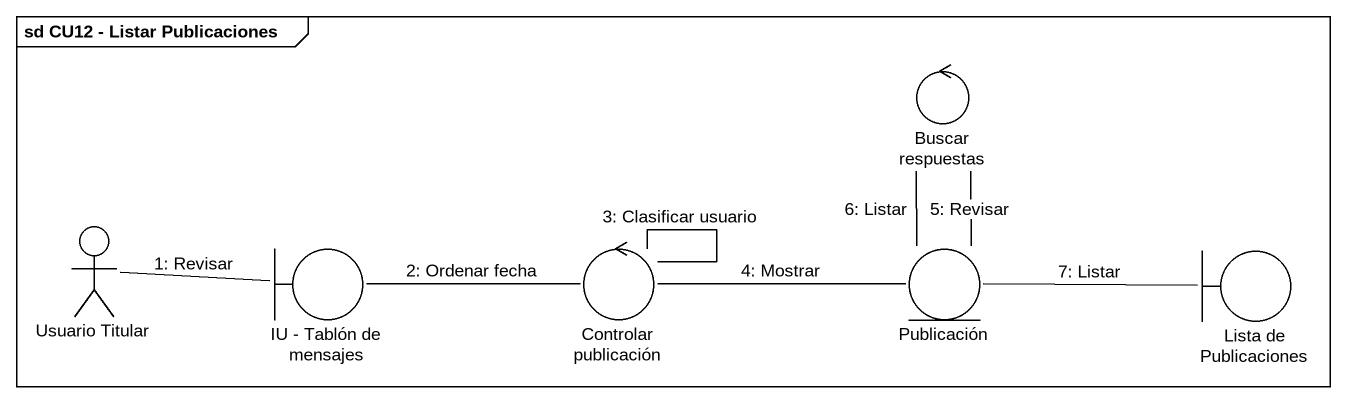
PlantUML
@startuml
mainframe sd CU12 - Listar Publicaciones
control "Buscar respuestas" as Buscar_respuestas
actor "Usuario Titular" as Usuario_Titular
boundary "IU - Tablón de mensajes" as IU_Tablón_de_mensajes
control "Controlar publicación" as Controlar_publicación
entity Publicación
boundary "Lista de Publicaciones" as Lista_de_Publicaciones
Buscar_respuestas -- Publicación : 6: Listar
Usuario_Titular -right- IU_Tablón_de_mensajes : 1: Revisar
IU_Tablón_de_mensajes -right- Controlar_publicación : 2: Ordenar fecha
Controlar_publicación -- Controlar_publicación : 3: Clasificar usuario
Controlar_publicación -right- Publicación : 4: Mostrar
Publicación -up- Buscar_respuestas : 5: Revisar
Publicación -right- Lista_de_Publicaciones : 7: Listar
@enduml
